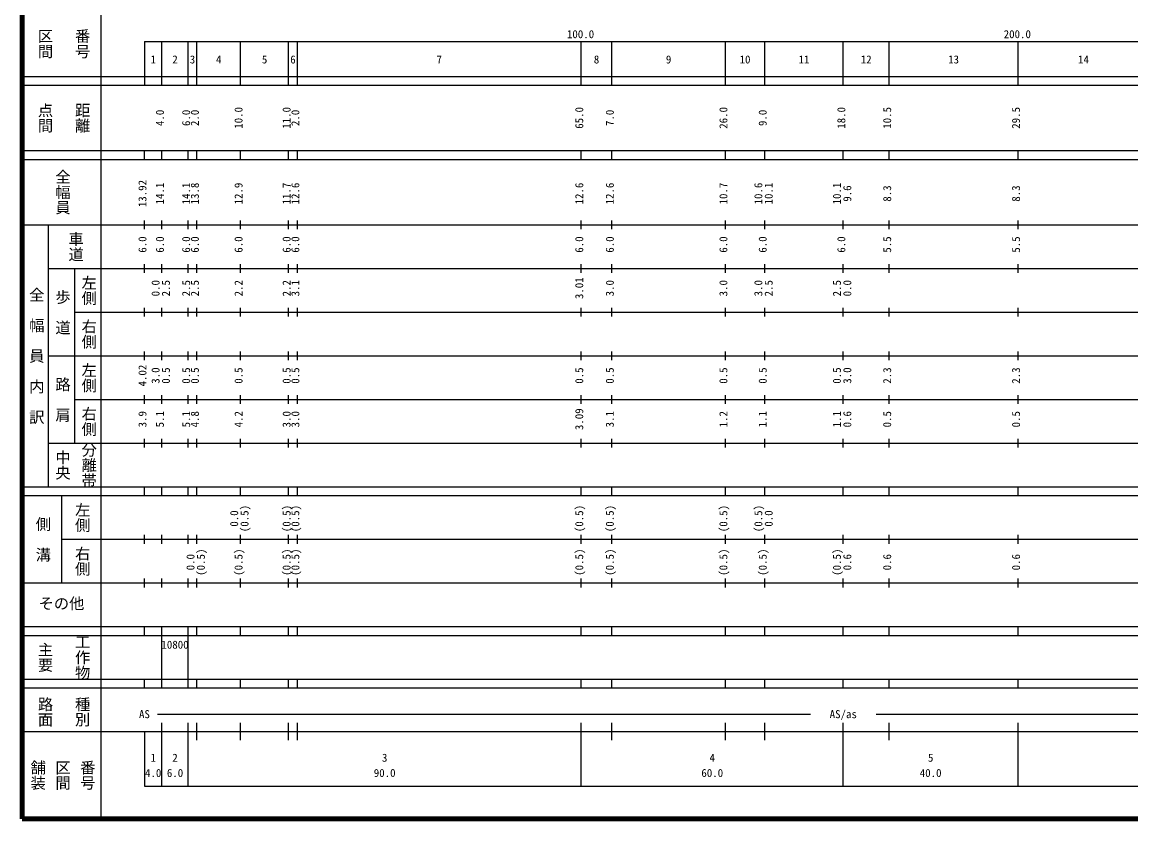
# Model space of a CAD drawing. Units: millimetres on the paper, enlarged 1000 times. Extents: x 40000 to 680000, y 20000 to 380000.
# Drawn here: x 40000 to 293826, y 20000 to 202409 of the extents above; entities that cross this region are included whole.
import ezdxf
from ezdxf.enums import TextEntityAlignment as Align

# ---------------------------------------------------------------- set-up
doc = ezdxf.new("R2010")
doc.units = ezdxf.units.MM
doc.header["$LTSCALE"] = 1000
doc.layers.add('M-TTL', color=2, linetype='Continuous', lineweight=140)
doc.layers.add('M-TTL-BAND', color=7, linetype='Continuous', lineweight=25)
doc.styles.add('@ＭＳ ゴシック', font='')
doc.styles.add('ＭＳ ゴシック', font='')
doc.styles.get('@ＭＳ ゴシック').set_extended_font_data('@MS Gothic')
doc.styles.get('ＭＳ ゴシック').set_extended_font_data('MS Gothic')

msp = doc.modelspace()

# ---------------------------------------------------------------- linework, layer by layer
at = {"layer": 'M-TTL'}
for p, q in [((40000, 380000), (40000, 20000)), ((40000, 20000), (680000, 20000))]:
    msp.add_line(p, q, dxfattribs=at)
at = {"layer": 'M-TTL-BAND'}
for p, q in [((58000, 370000), (58000, 20000)), ((68000, 198000), (579000, 198000)), ((68000, 198000), (68000, 188000)), ((72000, 188000), (72000, 198000)), ((78000, 188000), (78000, 198000)), ((80000, 188000), (80000, 198000)), ((90000, 188000), (90000, 198000)), ((101000, 188000), (101000, 198000)), ((103000, 188000), (103000, 198000)), ((168000, 188000), (168000, 198000)), ((175000, 188000), (175000, 198000)), ((201000, 188000), (201000, 198000)), ((210000, 188000), (210000, 198000)), ((228000, 188000), (228000, 198000)), ((238500, 188000), (238500, 198000)), ((268000, 188000), (268000, 198000)), ((40000, 190000), (579000, 190000)), ((40000, 188000), (579000, 188000)), ((40000, 173000), (579000, 173000)), ((68000, 171000), (68000, 173000)), ((72000, 171000), (72000, 173000)), ((78000, 171000), (78000, 173000)), ((80000, 171000), (80000, 173000)), ((90000, 171000), (90000, 173000)), ((101000, 171000), (101000, 173000)), ((103000, 171000), (103000, 173000)), ((168000, 171000), (168000, 173000)), ((175000, 171000), (175000, 173000)), ((201000, 171000), (201000, 173000)), ((210000, 171000), (210000, 173000)), ((228000, 171000), (228000, 173000)), ((238500, 171000), (238500, 173000)), ((268000, 171000), (268000, 173000)), ((40000, 171000), (579000, 171000)), ((40000, 156000), (579000, 156000)), ((46000, 96000), (46000, 156000)), ((68000, 155000), (68000, 157000)), ((72000, 155000), (72000, 157000)), ((78000, 155000), (78000, 157000)), ((80000, 155000), (80000, 157000)), ((90000, 155000), (90000, 157000)), ((101000, 155000), (101000, 157000)), ((103000, 155000), (103000, 157000)), ((168000, 155000), (168000, 157000)), ((175000, 155000), (175000, 157000)), ((201000, 155000), (201000, 157000)), ((210000, 155000), (210000, 157000)), ((228000, 155000), (228000, 157000)), ((238500, 155000), (238500, 157000)), ((268000, 155000), (268000, 157000)), ((46000, 146000), (579000, 146000)), ((52000, 146000), (52000, 106000)), ((68000, 145000), (68000, 147000)), ((72000, 145000), (72000, 147000)), ((78000, 145000), (78000, 147000)), ((80000, 145000), (80000, 147000)), ((90000, 145000), (90000, 147000)), ((101000, 145000), (101000, 147000)), ((103000, 145000), (103000, 147000)), ((168000, 145000), (168000, 147000)), ((175000, 145000), (175000, 147000)), ((201000, 145000), (201000, 147000)), ((210000, 145000), (210000, 147000)), ((228000, 145000), (228000, 147000)), ((238500, 145000), (238500, 147000)), ((268000, 145000), (268000, 147000)), ((52000, 136000), (579000, 136000)), ((68000, 135000), (68000, 137000)), ((72000, 135000), (72000, 137000)), ((78000, 135000), (78000, 137000)), ((80000, 135000), (80000, 137000)), ((90000, 135000), (90000, 137000)), ((101000, 135000), (101000, 137000)), ((103000, 135000), (103000, 137000)), ((168000, 135000), (168000, 137000)), ((175000, 135000), (175000, 137000)), ((201000, 135000), (201000, 137000)), ((210000, 135000), (210000, 137000)), ((228000, 135000), (228000, 137000)), ((238500, 135000), (238500, 137000)), ((268000, 135000), (268000, 137000)), ((68000, 125000), (68000, 127000)), ((72000, 125000), (72000, 127000)), ((78000, 125000), (78000, 127000)), ((80000, 125000), (80000, 127000)), ((90000, 125000), (90000, 127000)), ((101000, 125000), (101000, 127000)), ((103000, 125000), (103000, 127000)), ((168000, 125000), (168000, 127000)), ((175000, 125000), (175000, 127000)), ((201000, 125000), (201000, 127000)), ((210000, 125000), (210000, 127000)), ((228000, 125000), (228000, 127000)), ((238500, 125000), (238500, 127000)), ((268000, 125000), (268000, 127000)), ((46000, 126000), (579000, 126000)), ((68000, 115000), (68000, 117000)), ((72000, 115000), (72000, 117000)), ((78000, 115000), (78000, 117000)), ((80000, 115000), (80000, 117000)), ((90000, 115000), (90000, 117000)), ((101000, 115000), (101000, 117000)), ((103000, 115000), (103000, 117000)), ((168000, 115000), (168000, 117000)), ((175000, 115000), (175000, 117000)), ((201000, 115000), (201000, 117000)), ((210000, 115000), (210000, 117000)), ((228000, 115000), (228000, 117000)), ((238500, 115000), (238500, 117000)), ((268000, 115000), (268000, 117000)), ((52000, 116000), (579000, 116000)), ((68000, 105000), (68000, 107000)), ((72000, 105000), (72000, 107000)), ((78000, 105000), (78000, 107000)), ((80000, 105000), (80000, 107000)), ((90000, 105000), (90000, 107000)), ((101000, 105000), (101000, 107000)), ((103000, 105000), (103000, 107000)), ((168000, 105000), (168000, 107000)), ((175000, 105000), (175000, 107000)), ((201000, 105000), (201000, 107000)), ((210000, 105000), (210000, 107000)), ((228000, 105000), (228000, 107000)), ((238500, 105000), (238500, 107000)), ((268000, 105000), (268000, 107000)), ((46000, 106000), (579000, 106000)), ((40000, 96000), (579000, 96000)), ((40000, 94000), (579000, 94000)), ((49000, 94000), (49000, 74000)), ((68000, 94000), (68000, 96000)), ((72000, 94000), (72000, 96000)), ((78000, 94000), (78000, 96000)), ((80000, 94000), (80000, 96000)), ((90000, 94000), (90000, 96000)), ((101000, 94000), (101000, 96000)), ((103000, 94000), (103000, 96000)), ((168000, 94000), (168000, 96000)), ((175000, 94000), (175000, 96000)), ((201000, 94000), (201000, 96000)), ((210000, 94000), (210000, 96000)), ((228000, 94000), (228000, 96000)), ((238500, 94000), (238500, 96000)), ((268000, 94000), (268000, 96000)), ((49000, 84000), (579000, 84000)), ((68000, 83000), (68000, 85000)), ((72000, 83000), (72000, 85000)), ((78000, 83000), (78000, 85000)), ((80000, 83000), (80000, 85000)), ((90000, 83000), (90000, 85000)), ((101000, 83000), (101000, 85000)), ((103000, 83000), (103000, 85000)), ((168000, 83000), (168000, 85000)), ((175000, 83000), (175000, 85000)), ((201000, 83000), (201000, 85000)), ((210000, 83000), (210000, 85000)), ((228000, 83000), (228000, 85000)), ((238500, 83000), (238500, 85000)), ((268000, 83000), (268000, 85000)), ((40000, 74000), (579000, 74000)), ((68000, 73000), (68000, 75000)), ((72000, 73000), (72000, 75000)), ((78000, 73000), (78000, 75000)), ((80000, 73000), (80000, 75000)), ((90000, 73000), (90000, 75000)), ((101000, 73000), (101000, 75000)), ((103000, 73000), (103000, 75000)), ((168000, 73000), (168000, 75000)), ((175000, 73000), (175000, 75000)), ((201000, 73000), (201000, 75000)), ((210000, 73000), (210000, 75000)), ((228000, 73000), (228000, 75000)), ((238500, 73000), (238500, 75000)), ((268000, 73000), (268000, 75000)), ((40000, 64000), (579000, 64000)), ((68000, 62000), (68000, 64000)), ((72000, 62000), (72000, 64000)), ((78000, 62000), (78000, 64000)), ((80000, 62000), (80000, 64000)), ((90000, 62000), (90000, 64000)), ((101000, 62000), (101000, 64000)), ((103000, 62000), (103000, 64000)), ((168000, 62000), (168000, 64000)), ((175000, 62000), (175000, 64000)), ((201000, 62000), (201000, 64000)), ((210000, 62000), (210000, 64000)), ((228000, 62000), (228000, 64000)), ((238500, 62000), (238500, 64000)), ((268000, 62000), (268000, 64000)), ((40000, 62000), (579000, 62000)), ((72000, 52000), (72000, 62000)), ((78000, 52000), (78000, 62000)), ((40000, 52000), (579000, 52000)), ((68000, 50000), (68000, 52000)), ((72000, 50000), (72000, 52000)), ((78000, 50000), (78000, 52000)), ((80000, 50000), (80000, 52000)), ((90000, 50000), (90000, 52000)), ((101000, 50000), (101000, 52000)), ((103000, 50000), (103000, 52000)), ((168000, 50000), (168000, 52000)), ((175000, 50000), (175000, 52000)), ((201000, 50000), (201000, 52000)), ((210000, 50000), (210000, 52000)), ((228000, 50000), (228000, 52000)), ((238500, 50000), (238500, 52000)), ((268000, 50000), (268000, 52000)), ((40000, 50000), (579000, 50000)), ((71000, 44000), (220500, 44000)), ((235500, 44000), (464806, 44000)), ((72000, 27500), (72000, 42000)), ((78000, 27500), (78000, 42000)), ((80000, 38000), (80000, 42000)), ((90000, 38000), (90000, 42000)), ((101000, 38000), (101000, 42000)), ((103000, 38000), (103000, 42000)), ((168000, 27500), (168000, 42000)), ((175000, 38000), (175000, 42000)), ((201000, 38000), (201000, 42000)), ((210000, 38000), (210000, 42000)), ((228000, 27500), (228000, 42000)), ((238500, 38000), (238500, 42000)), ((268000, 27500), (268000, 42000)), ((40000, 40000), (579000, 40000)), ((68000, 40000), (68000, 27500)), ((68000, 27500), (579000, 27500))]:
    msp.add_line(p, q, dxfattribs=at)

# ---------------------------------------------------------------- texts
for s, height, rotation, style, p in [('区間', 2566, 270, '@ＭＳ ゴシック', (43250, 201000)), ('番号', 2566, 270, '@ＭＳ ゴシック', (51750, 201000)), ('点間', 2566, 270, '@ＭＳ ゴシック', (43250, 184000)), ('距離', 2566, 270, '@ＭＳ ゴシック', (51750, 184000)), ('10.0', 1833, 90, 'ＭＳ ゴシック', (91000, 178000)), ('11.0', 1833, 90, 'ＭＳ ゴシック', (102000, 178000)), ('65.0', 1833, 90, 'ＭＳ ゴシック', (169000, 178000)), ('26.0', 1833, 90, 'ＭＳ ゴシック', (202000, 178000)), ('18.0', 1833, 90, 'ＭＳ ゴシック', (229000, 178000)), ('10.5', 1833, 90, 'ＭＳ ゴシック', (239500, 178000)), ('29.5', 1833, 90, 'ＭＳ ゴシック', (269000, 178000)), ('4.0', 1833, 90, 'ＭＳ ゴシック', (73000, 178625)), ('6.0', 1833, 90, 'ＭＳ ゴシック', (79000, 178625)), ('2.0', 1833, 90, 'ＭＳ ゴシック', (81000, 178625)), ('2.0', 1833, 90, 'ＭＳ ゴシック', (104000, 178625)), ('7.0', 1833, 90, 'ＭＳ ゴシック', (176000, 178625)), ('9.0', 1833, 90, 'ＭＳ ゴシック', (211000, 178625)), ('全幅員', 2566, 270, '@ＭＳ ゴシック', (47250, 168750)), ('13.92', 1833, 90, 'ＭＳ ゴシック', (69000, 160049)), ('14.1', 1833, 90, 'ＭＳ ゴシック', (73000, 160674)), ('14.1', 1833, 90, 'ＭＳ ゴシック', (79000, 160674)), ('13.8', 1833, 90, 'ＭＳ ゴシック', (81000, 160674)), ('12.9', 1833, 90, 'ＭＳ ゴシック', (91000, 160674)), ('11.7', 1833, 90, 'ＭＳ ゴシック', (102000, 160674)), ('12.6', 1833, 90, 'ＭＳ ゴシック', (104000, 160674)), ('12.6', 1833, 90, 'ＭＳ ゴシック', (169000, 160674)), ('12.6', 1833, 90, 'ＭＳ ゴシック', (176000, 160674)), ('10.7', 1833, 90, 'ＭＳ ゴシック', (202000, 160674)), ('10.6', 1833, 90, 'ＭＳ ゴシック', (210000, 160674)), ('10.1', 1833, 90, 'ＭＳ ゴシック', (212370, 160674)), ('10.1', 1833, 90, 'ＭＳ ゴシック', (228000, 160674)), ('9.6', 1833, 90, 'ＭＳ ゴシック', (230370, 161299)), ('8.3', 1833, 90, 'ＭＳ ゴシック', (239500, 161299)), ('8.3', 1833, 90, 'ＭＳ ゴシック', (269000, 161299)), ('車道', 2566, 270, '@ＭＳ ゴシック', (50250, 154500)), ('6.0', 1833, 90, 'ＭＳ ゴシック', (69000, 149625)), ('6.0', 1833, 90, 'ＭＳ ゴシック', (73000, 149625)), ('6.0', 1833, 90, 'ＭＳ ゴシック', (79000, 149625)), ('6.0', 1833, 90, 'ＭＳ ゴシック', (81000, 149625)), ('6.0', 1833, 90, 'ＭＳ ゴシック', (91000, 149625)), ('6.0', 1833, 90, 'ＭＳ ゴシック', (102000, 149625)), ('6.0', 1833, 90, 'ＭＳ ゴシック', (104000, 149625)), ('6.0', 1833, 90, 'ＭＳ ゴシック', (169000, 149625)), ('6.0', 1833, 90, 'ＭＳ ゴシック', (176000, 149625)), ('6.0', 1833, 90, 'ＭＳ ゴシック', (202000, 149625)), ('6.0', 1833, 90, 'ＭＳ ゴシック', (211000, 149625)), ('6.0', 1833, 90, 'ＭＳ ゴシック', (229000, 149625)), ('5.5', 1833, 90, 'ＭＳ ゴシック', (239500, 149625)), ('5.5', 1833, 90, 'ＭＳ ゴシック', (269000, 149625)), ('左側', 2566, 270, '@ＭＳ ゴシック', (53250, 144500)), ('0.0', 1833, 90, 'ＭＳ ゴシック', (72000, 139625)), ('2.5', 1833, 90, 'ＭＳ ゴシック', (74370, 139625)), ('2.5', 1833, 90, 'ＭＳ ゴシック', (79000, 139625)), ('2.5', 1833, 90, 'ＭＳ ゴシック', (81000, 139625)), ('2.2', 1833, 90, 'ＭＳ ゴシック', (91000, 139625)), ('2.2', 1833, 90, 'ＭＳ ゴシック', (102000, 139625)), ('3.1', 1833, 90, 'ＭＳ ゴシック', (104000, 139625)), ('3.01', 1833, 90, 'ＭＳ ゴシック', (169000, 139000)), ('3.0', 1833, 90, 'ＭＳ ゴシック', (176000, 139625)), ('3.0', 1833, 90, 'ＭＳ ゴシック', (202000, 139625)), ('3.0', 1833, 90, 'ＭＳ ゴシック', (210000, 139625)), ('2.5', 1833, 90, 'ＭＳ ゴシック', (212370, 139625)), ('2.5', 1833, 90, 'ＭＳ ゴシック', (228000, 139625)), ('0.0', 1833, 90, 'ＭＳ ゴシック', (230370, 139625)), ('全\u3000幅\u3000員\u3000内\u3000訳', 2566, 270, '@ＭＳ ゴシック', (41250, 141750)), ('歩\u3000道', 2566, 270, '@ＭＳ ゴシック', (47250, 141250)), ('右側', 2566, 270, '@ＭＳ ゴシック', (53250, 134500)), ('左側', 2566, 270, '@ＭＳ ゴシック', (53250, 124500)), ('4.02', 1833, 90, 'ＭＳ ゴシック', (69000, 119000)), ('3.0', 1833, 90, 'ＭＳ ゴシック', (72000, 119625)), ('0.5', 1833, 90, 'ＭＳ ゴシック', (74370, 119625)), ('0.5', 1833, 90, 'ＭＳ ゴシック', (79000, 119625)), ('0.5', 1833, 90, 'ＭＳ ゴシック', (81000, 119625)), ('0.5', 1833, 90, 'ＭＳ ゴシック', (91000, 119625)), ('0.5', 1833, 90, 'ＭＳ ゴシック', (102000, 119625)), ('0.5', 1833, 90, 'ＭＳ ゴシック', (104000, 119625)), ('0.5', 1833, 90, 'ＭＳ ゴシック', (169000, 119625)), ('0.5', 1833, 90, 'ＭＳ ゴシック', (176000, 119625)), ('0.5', 1833, 90, 'ＭＳ ゴシック', (202000, 119625)), ('0.5', 1833, 90, 'ＭＳ ゴシック', (211000, 119625)), ('0.5', 1833, 90, 'ＭＳ ゴシック', (228000, 119625)), ('3.0', 1833, 90, 'ＭＳ ゴシック', (230370, 119625)), ('2.3', 1833, 90, 'ＭＳ ゴシック', (239500, 119625)), ('2.3', 1833, 90, 'ＭＳ ゴシック', (269000, 119625)), ('路\u3000肩', 2566, 270, '@ＭＳ ゴシック', (47250, 121250)), ('右側', 2566, 270, '@ＭＳ ゴシック', (53250, 114500)), ('3.9', 1833, 90, 'ＭＳ ゴシック', (69000, 109625)), ('5.1', 1833, 90, 'ＭＳ ゴシック', (73000, 109625)), ('5.1', 1833, 90, 'ＭＳ ゴシック', (79000, 109625)), ('4.8', 1833, 90, 'ＭＳ ゴシック', (81000, 109625)), ('4.2', 1833, 90, 'ＭＳ ゴシック', (91000, 109625)), ('3.0', 1833, 90, 'ＭＳ ゴシック', (102000, 109625)), ('3.0', 1833, 90, 'ＭＳ ゴシック', (104000, 109625)), ('3.09', 1833, 90, 'ＭＳ ゴシック', (169000, 109000)), ('3.1', 1833, 90, 'ＭＳ ゴシック', (176000, 109625)), ('1.2', 1833, 90, 'ＭＳ ゴシック', (202000, 109625)), ('1.1', 1833, 90, 'ＭＳ ゴシック', (211000, 109625)), ('1.1', 1833, 90, 'ＭＳ ゴシック', (228000, 109625)), ('0.6', 1833, 90, 'ＭＳ ゴシック', (230370, 109625)), ('0.5', 1833, 90, 'ＭＳ ゴシック', (239500, 109625)), ('0.5', 1833, 90, 'ＭＳ ゴシック', (269000, 109625)), ('中央', 2566, 270, '@ＭＳ ゴシック', (47250, 104500)), ('分離帯', 2566, 270, '@ＭＳ ゴシック', (53250, 106250)), ('左側', 2566, 270, '@ＭＳ ゴシック', (51750, 92500)), ('(0.5)', 1833, 90, 'ＭＳ ゴシック', (92370, 85639)), ('(0.5)', 1833, 90, 'ＭＳ ゴシック', (102000, 85639)), ('(0.5)', 1833, 90, 'ＭＳ ゴシック', (104000, 85639)), ('(0.5)', 1833, 90, 'ＭＳ ゴシック', (169000, 85639)), ('(0.5)', 1833, 90, 'ＭＳ ゴシック', (176000, 85639)), ('(0.5)', 1833, 90, 'ＭＳ ゴシック', (202000, 85639)), ('(0.5)', 1833, 90, 'ＭＳ ゴシック', (210000, 85639)), ('側\u3000溝', 2566, 270, '@ＭＳ ゴシック', (42750, 89250)), ('0.0', 1833, 90, 'ＭＳ ゴシック', (90000, 86889)), ('0.0', 1833, 90, 'ＭＳ ゴシック', (212370, 86889)), ('右側', 2566, 270, '@ＭＳ ゴシック', (51750, 82500)), ('(0.5)', 1833, 90, 'ＭＳ ゴシック', (82370, 75639)), ('(0.5)', 1833, 90, 'ＭＳ ゴシック', (91000, 75639)), ('(0.5)', 1833, 90, 'ＭＳ ゴシック', (102000, 75639)), ('(0.5)', 1833, 90, 'ＭＳ ゴシック', (104000, 75639)), ('(0.5)', 1833, 90, 'ＭＳ ゴシック', (169000, 75639)), ('(0.5)', 1833, 90, 'ＭＳ ゴシック', (176000, 75639)), ('(0.5)', 1833, 90, 'ＭＳ ゴシック', (202000, 75639)), ('(0.5)', 1833, 90, 'ＭＳ ゴシック', (211000, 75639)), ('(0.5)', 1833, 90, 'ＭＳ ゴシック', (228000, 75639)), ('0.0', 1833, 90, 'ＭＳ ゴシック', (80000, 76889)), ('0.6', 1833, 90, 'ＭＳ ゴシック', (230370, 76889)), ('0.6', 1833, 90, 'ＭＳ ゴシック', (239500, 76889)), ('0.6', 1833, 90, 'ＭＳ ゴシック', (269000, 76889)), ('工作物', 2566, 270, '@ＭＳ ゴシック', (51750, 62250)), ('主要', 2566, 270, '@ＭＳ ゴシック', (43250, 60500)), ('路面', 2566, 270, '@ＭＳ ゴシック', (43250, 48000)), ('種別', 2566, 270, '@ＭＳ ゴシック', (51750, 48000)), ('舗装', 2566, 270, '@ＭＳ ゴシック', (41583, 33500)), ('区間', 2566, 270, '@ＭＳ ゴシック', (47250, 33500)), ('番号', 2566, 270, '@ＭＳ ゴシック', (52917, 33500))]:
    msp.add_text(s, height=height, rotation=rotation, dxfattribs=dict(at, style=style)).set_placement(p, align=Align.BOTTOM_LEFT)
at = {"layer": 'M-TTL-BAND', "style": 'ＭＳ ゴシック'}
for s, height, p in [('100.0', 1833, (164719, 198195)), ('200.0', 1833, (264719, 198195)), ('1', 1833, (69375, 192405)), ('2', 1833, (74375, 192405)), ('3', 1833, (78375, 192405)), ('4', 1833, (84375, 192405)), ('5', 1833, (94875, 192405)), ('6', 1833, (101375, 192405)), ('7', 1833, (134875, 192405)), ('8', 1833, (170875, 192405)), ('9', 1833, (187375, 192405)), ('10', 1833, (204250, 192405)), ('11', 1833, (217750, 192405)), ('12', 1833, (232000, 192405)), ('13', 1833, (252000, 192405)), ('14', 1833, (281750, 192405)), ('その他', 2566, (43750, 67250)), ('10800', 1833, (71875, 58405)), ('AS', 1833, (66750, 42500)), ('AS/as', 1833, (224875, 42500)), ('1', 1833, (69375, 32523)), ('2', 1833, (74375, 32523)), ('3', 1833, (122375, 32523)), ('4', 1833, (197375, 32523)), ('5', 1833, (247375, 32523)), ('4.0', 1833, (68125, 29033)), ('6.0', 1833, (73125, 29033)), ('90.0', 1833, (120500, 29033)), ('60.0', 1833, (195500, 29033)), ('40.0', 1833, (245500, 29033))]:
    msp.add_text(s, height=height, dxfattribs=at).set_placement(p, align=Align.BOTTOM_LEFT)

doc.saveas('drawing.dxf')
